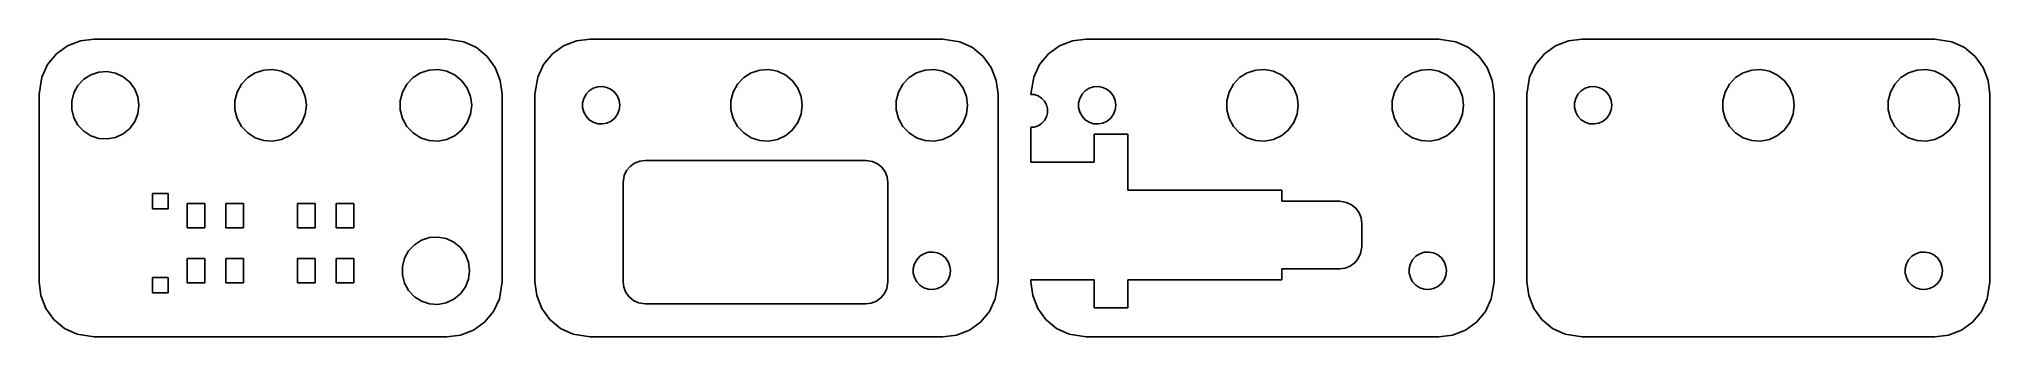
# Model space of a CAD drawing. Header units: metres. Extents: x -20 to 157, y -14 to 14.
import ezdxf

# ---------------------------------------------------------------- set-up
doc = ezdxf.new("R2010")
doc.units = ezdxf.units.M

msp = doc.modelspace()

# ---------------------------------------------------------------- linework, layer by layer
for p, q in [((-17.4138, 12.8865), (-18.4277, 12.1498)), ((-16.2484, 13.3479), (-17.4138, 12.8865)), ((-15.005, 13.505), (-16.2484, 13.3479)), ((17.005, 13.505), (-15.005, 13.505)), ((18.5501, 13.2603), (17.005, 13.505)), ((19.6841, 12.7266), (18.5501, 13.2603)), ((20.6498, 11.9277), (19.6841, 12.7266)), ((27.5862, 12.8865), (26.5723, 12.1498)), ((28.7516, 13.3479), (27.5862, 12.8865)), ((29.995, 13.505), (28.7516, 13.3479)), ((62.005, 13.505), (29.995, 13.505)), ((63.5501, 13.2603), (62.005, 13.505)), ((64.6841, 12.7266), (63.5501, 13.2603)), ((65.6498, 11.9277), (64.6841, 12.7266)), ((72.5862, 12.8865), (71.5723, 12.1498)), ((73.7516, 13.3479), (72.5862, 12.8865)), ((74.995, 13.505), (73.7516, 13.3479)), ((107.005, 13.505), (74.995, 13.505)), ((108.55, 13.2603), (107.005, 13.505)), ((109.684, 12.7266), (108.55, 13.2603)), ((110.65, 11.9277), (109.684, 12.7266)), ((117.586, 12.8865), (116.572, 12.1498)), ((118.752, 13.3479), (117.586, 12.8865)), ((119.995, 13.505), (118.752, 13.3479)), ((152.005, 13.505), (119.995, 13.505)), ((153.55, 13.2603), (152.005, 13.505)), ((154.684, 12.7266), (153.55, 13.2603)), ((155.65, 11.9277), (154.684, 12.7266)), ((-19.2266, 11.1841), (-19.7603, 10.0501)), ((-18.4277, 12.1498), (-19.2266, 11.1841)), ((-0.38377, 10.4407), (0.39101, 10.6924)), ((0.39101, 10.6924), (1.20406, 10.7436)), ((1.20406, 10.7436), (2.0043, 10.5909)), ((14.6162, 10.4407), (15.391, 10.6924)), ((15.391, 10.6924), (16.2041, 10.7436)), ((16.2041, 10.7436), (17.0043, 10.5909)), ((21.3865, 10.9138), (20.6498, 11.9277)), ((21.8479, 9.74844), (21.3865, 10.9138)), ((25.7734, 11.1841), (25.2397, 10.0501)), ((26.5723, 12.1498), (25.7734, 11.1841)), ((44.6162, 10.4407), (45.391, 10.6924)), ((45.391, 10.6924), (46.2041, 10.7436)), ((46.2041, 10.7436), (47.0043, 10.5909)), ((59.6162, 10.4407), (60.391, 10.6924)), ((60.391, 10.6924), (61.2041, 10.7436)), ((61.2041, 10.7436), (62.0043, 10.5909)), ((66.3865, 10.9138), (65.6498, 11.9277)), ((66.8479, 9.74844), (66.3865, 10.9138)), ((70.7734, 11.1841), (70.2397, 10.0501)), ((71.5723, 12.1498), (70.7734, 11.1841)), ((89.6162, 10.4407), (90.391, 10.6924)), ((90.391, 10.6924), (91.2041, 10.7436)), ((91.2041, 10.7436), (92.0043, 10.5909)), ((104.616, 10.4407), (105.391, 10.6924)), ((105.391, 10.6924), (106.204, 10.7436)), ((106.204, 10.7436), (107.004, 10.5909)), ((111.387, 10.9138), (110.65, 11.9277)), ((111.848, 9.74844), (111.387, 10.9138)), ((115.773, 11.1841), (115.24, 10.0501)), ((116.572, 12.1498), (115.773, 11.1841)), ((134.616, 10.4407), (135.391, 10.6924)), ((135.391, 10.6924), (136.204, 10.7436)), ((136.204, 10.7436), (137.004, 10.5909)), ((149.616, 10.4407), (150.391, 10.6924)), ((150.391, 10.6924), (151.204, 10.7436)), ((151.204, 10.7436), (152.004, 10.5909)), ((156.387, 10.9138), (155.65, 11.9277)), ((156.848, 9.74844), (156.387, 10.9138)), ((-19.7603, 10.0501), (-20.005, 8.50499)), ((-16.844, 8.62602), (-16.4746, 9.29793)), ((-16.4746, 9.29793), (-15.9498, 9.85686)), ((-15.9498, 9.85686), (-15.3024, 10.2677)), ((-15.3024, 10.2677), (-14.5732, 10.5046)), ((-14.5732, 10.5046), (-13.8079, 10.5528)), ((-13.8079, 10.5528), (-13.0548, 10.4091)), ((-13.0548, 10.4091), (-12.361, 10.0826)), ((-12.361, 10.0826), (-11.7702, 9.5939)), ((-11.7702, 9.5939), (-11.3195, 8.97359)), ((-11.3195, 8.97359), (-11.0373, 8.2607)), ((-2.02176, 8.6964), (-1.6293, 9.41029)), ((-1.6293, 9.41029), (-1.07162, 10.0042)), ((-1.07162, 10.0042), (-0.38377, 10.4407)), ((2.0043, 10.5909), (2.74142, 10.2441)), ((2.74142, 10.2441), (3.36914, 9.72478)), ((3.36914, 9.72478), (3.84799, 9.06569)), ((3.84799, 9.06569), (4.14789, 8.30823)), ((12.9782, 8.6964), (13.3707, 9.41029)), ((13.3707, 9.41029), (13.9284, 10.0042)), ((13.9284, 10.0042), (14.6162, 10.4407)), ((17.0043, 10.5909), (17.7414, 10.2441)), ((17.7414, 10.2441), (18.3691, 9.72478)), ((18.3691, 9.72478), (18.848, 9.06569)), ((18.848, 9.06569), (19.1479, 8.30823)), ((22.005, 8.50499), (21.8479, 9.74844)), ((25.2397, 10.0501), (24.995, 8.50499)), ((29.9164, 8.80986), (30.2762, 9.03819)), ((30.2762, 9.03819), (30.6814, 9.16988)), ((30.6814, 9.16988), (31.1067, 9.19664)), ((31.1067, 9.19664), (31.5253, 9.11679)), ((31.5253, 9.11679), (31.9109, 8.93535)), ((31.9109, 8.93535), (32.2392, 8.66373)), ((42.9782, 8.6964), (43.3707, 9.41029)), ((43.3707, 9.41029), (43.9284, 10.0042)), ((43.9284, 10.0042), (44.6162, 10.4407)), ((47.0043, 10.5909), (47.7414, 10.2441)), ((47.7414, 10.2441), (48.3691, 9.72478)), ((48.3691, 9.72478), (48.848, 9.06569)), ((48.848, 9.06569), (49.1479, 8.30823)), ((57.9782, 8.6964), (58.3707, 9.41029)), ((58.3707, 9.41029), (58.9284, 10.0042)), ((58.9284, 10.0042), (59.6162, 10.4407)), ((62.0043, 10.5909), (62.7414, 10.2441)), ((62.7414, 10.2441), (63.3691, 9.72478)), ((63.3691, 9.72478), (63.848, 9.06569)), ((63.848, 9.06569), (64.1479, 8.30823)), ((67.005, 8.50499), (66.8479, 9.74844)), ((70.2397, 10.0501), (69.995, 8.50499)), ((74.9164, 8.80986), (75.2762, 9.03819)), ((75.2762, 9.03819), (75.6814, 9.16988)), ((75.6814, 9.16988), (76.1067, 9.19664)), ((76.1067, 9.19664), (76.5253, 9.11679)), ((76.5253, 9.11679), (76.9109, 8.93535)), ((76.9109, 8.93535), (77.2392, 8.66373)), ((87.9782, 8.6964), (88.3707, 9.41029)), ((88.3707, 9.41029), (88.9284, 10.0042)), ((88.9284, 10.0042), (89.6162, 10.4407)), ((92.0043, 10.5909), (92.7414, 10.2441)), ((92.7414, 10.2441), (93.3691, 9.72478)), ((93.3691, 9.72478), (93.848, 9.06569)), ((93.848, 9.06569), (94.1479, 8.30823)), ((102.978, 8.6964), (103.371, 9.41029)), ((103.371, 9.41029), (103.928, 10.0042)), ((103.928, 10.0042), (104.616, 10.4407)), ((107.004, 10.5909), (107.741, 10.2441)), ((107.741, 10.2441), (108.369, 9.72478)), ((108.369, 9.72478), (108.848, 9.06569)), ((108.848, 9.06569), (109.148, 8.30823)), ((112.005, 8.50499), (111.848, 9.74844)), ((115.24, 10.0501), (114.995, 8.50499)), ((119.916, 8.80986), (120.276, 9.03819)), ((120.276, 9.03819), (120.681, 9.16988)), ((120.681, 9.16988), (121.107, 9.19664)), ((121.107, 9.19664), (121.525, 9.11679)), ((121.525, 9.11679), (121.911, 8.93535)), ((121.911, 8.93535), (122.239, 8.66373)), ((132.978, 8.6964), (133.371, 9.41029)), ((133.371, 9.41029), (133.928, 10.0042)), ((133.928, 10.0042), (134.616, 10.4407)), ((137.004, 10.5909), (137.741, 10.2441)), ((137.741, 10.2441), (138.369, 9.72478)), ((138.369, 9.72478), (138.848, 9.06569)), ((138.848, 9.06569), (139.148, 8.30823)), ((147.978, 8.6964), (148.371, 9.41029)), ((148.371, 9.41029), (148.928, 10.0042)), ((148.928, 10.0042), (149.616, 10.4407)), ((152.004, 10.5909), (152.741, 10.2441)), ((152.741, 10.2441), (153.369, 9.72478)), ((153.369, 9.72478), (153.848, 9.06569)), ((153.848, 9.06569), (154.148, 8.30823)), ((157.005, 8.50499), (156.848, 9.74844)), ((-20.005, 8.50499), (-20.005, -8.50499)), ((-17.0347, 7.88336), (-16.844, 8.62602)), ((-17.0347, 7.11662), (-17.0347, 7.88336)), ((-16.844, 6.37396), (-17.0347, 7.11662)), ((-11.0373, 8.2607), (-10.9412, 7.5)), ((-10.9412, 7.5), (-11.0373, 6.73929)), ((-2.22437, 7.90732), (-2.02176, 8.6964)), ((-2.22437, 7.09267), (-2.22437, 7.90732)), ((-2.02176, 6.30359), (-2.22437, 7.09267)), ((4.14789, 8.30823), (4.25, 7.5)), ((4.25, 7.5), (4.14789, 6.69176)), ((12.7756, 7.90732), (12.9782, 8.6964)), ((12.7756, 7.09267), (12.7756, 7.90732)), ((12.9782, 6.30359), (12.7756, 7.09267)), ((19.1479, 8.30823), (19.25, 7.5)), ((19.25, 7.5), (19.1479, 6.69176)), ((22.005, -8.50499), (22.005, 8.50499)), ((24.995, 8.50499), (24.995, -8.50499)), ((29.3134, 7.71306), (29.4194, 8.12581)), ((29.3134, 7.28693), (29.3134, 7.71306)), ((29.4194, 6.87418), (29.3134, 7.28693)), ((29.4194, 8.12581), (29.6247, 8.49922)), ((29.6247, 8.49922), (29.9164, 8.80986)), ((32.2392, 8.66373), (32.4897, 8.31897)), ((32.4897, 8.31897), (32.6466, 7.92276)), ((32.6466, 7.92276), (32.7, 7.5)), ((32.7, 7.5), (32.6466, 7.07722)), ((42.7756, 7.90732), (42.9782, 8.6964)), ((42.7756, 7.09267), (42.7756, 7.90732)), ((42.9782, 6.30359), (42.7756, 7.09267)), ((49.1479, 8.30823), (49.25, 7.5)), ((49.25, 7.5), (49.1479, 6.69176)), ((57.7756, 7.90732), (57.9782, 8.6964)), ((57.7756, 7.09267), (57.7756, 7.90732)), ((57.9782, 6.30359), (57.7756, 7.09267)), ((64.1479, 8.30823), (64.25, 7.5)), ((64.25, 7.5), (64.1479, 6.69176)), ((67.005, -8.50499), (67.005, 8.50499)), ((69.995, 8.50499), (69.995, 8.49142)), ((69.995, 8.49142), (70.2811, 8.47342)), ((70.2811, 8.47342), (70.6387, 8.35724)), ((70.6387, 8.35724), (70.9561, 8.15576)), ((70.9561, 8.15576), (71.2135, 7.88167)), ((71.2135, 7.88167), (71.3947, 7.55219)), ((71.3947, 7.55219), (71.4882, 7.18799)), ((71.4882, 7.18799), (71.4882, 6.812)), ((74.3134, 7.71306), (74.4194, 8.12581)), ((74.3134, 7.28693), (74.3134, 7.71306)), ((74.4194, 6.87418), (74.3134, 7.28693)), ((74.4194, 8.12581), (74.6247, 8.49922)), ((74.6247, 8.49922), (74.9164, 8.80986)), ((77.2392, 8.66373), (77.4897, 8.31897)), ((77.4897, 8.31897), (77.6466, 7.92276)), ((77.6466, 7.92276), (77.7, 7.5)), ((77.7, 7.5), (77.6466, 7.07722)), ((87.7756, 7.90732), (87.9782, 8.6964)), ((87.7756, 7.09267), (87.7756, 7.90732)), ((87.9782, 6.30359), (87.7756, 7.09267)), ((94.1479, 8.30823), (94.25, 7.5)), ((94.25, 7.5), (94.1479, 6.69176)), ((102.776, 7.90732), (102.978, 8.6964)), ((102.776, 7.09267), (102.776, 7.90732)), ((102.978, 6.30359), (102.776, 7.09267)), ((109.148, 8.30823), (109.25, 7.5)), ((109.25, 7.5), (109.148, 6.69176)), ((112.005, -8.50499), (112.005, 8.50499)), ((114.995, 8.50499), (114.995, -8.50499)), ((119.313, 7.71306), (119.419, 8.12581)), ((119.313, 7.28693), (119.313, 7.71306)), ((119.419, 6.87418), (119.313, 7.28693)), ((119.419, 8.12581), (119.625, 8.49922)), ((119.625, 8.49922), (119.916, 8.80986)), ((122.239, 8.66373), (122.49, 8.31897)), ((122.49, 8.31897), (122.647, 7.92276)), ((122.647, 7.92276), (122.7, 7.5)), ((122.7, 7.5), (122.647, 7.07722)), ((132.776, 7.90732), (132.978, 8.6964)), ((132.776, 7.09267), (132.776, 7.90732)), ((132.978, 6.30359), (132.776, 7.09267)), ((139.148, 8.30823), (139.25, 7.5)), ((139.25, 7.5), (139.148, 6.69176)), ((147.776, 7.90732), (147.978, 8.6964)), ((147.776, 7.09267), (147.776, 7.90732)), ((147.978, 6.30359), (147.776, 7.09267)), ((154.148, 8.30823), (154.25, 7.5)), ((154.25, 7.5), (154.148, 6.69176)), ((157.005, -8.50499), (157.005, 8.50499)), ((-16.4746, 5.70206), (-16.844, 6.37396)), ((-15.9498, 5.14313), (-16.4746, 5.70206)), ((-11.7702, 5.40608), (-12.361, 4.91734)), ((-11.3195, 6.0264), (-11.7702, 5.40608)), ((-11.0373, 6.73929), (-11.3195, 6.0264)), ((-1.6293, 5.58969), (-2.02176, 6.30359)), ((-1.07162, 4.99582), (-1.6293, 5.58969)), ((3.84799, 5.9343), (3.36914, 5.27521)), ((4.14789, 6.69176), (3.84799, 5.9343)), ((13.3707, 5.58969), (12.9782, 6.30359)), ((13.9284, 4.99582), (13.3707, 5.58969)), ((18.848, 5.9343), (18.3691, 5.27521)), ((19.1479, 6.69176), (18.848, 5.9343)), ((29.6247, 6.50076), (29.4194, 6.87418)), ((29.9164, 6.19012), (29.6247, 6.50076)), ((30.2762, 5.96179), (29.9164, 6.19012)), ((30.6814, 5.83011), (30.2762, 5.96179)), ((31.1067, 5.80334), (30.6814, 5.83011)), ((31.5253, 5.88319), (31.1067, 5.80334)), ((31.9109, 6.06464), (31.5253, 5.88319)), ((32.2392, 6.33626), (31.9109, 6.06464)), ((32.4897, 6.68102), (32.2392, 6.33626)), ((32.6466, 7.07722), (32.4897, 6.68102)), ((43.3707, 5.58969), (42.9782, 6.30359)), ((43.9284, 4.99582), (43.3707, 5.58969)), ((48.848, 5.9343), (48.3691, 5.27521)), ((49.1479, 6.69176), (48.848, 5.9343)), ((58.3707, 5.58969), (57.9782, 6.30359)), ((58.9284, 4.99582), (58.3707, 5.58969)), ((63.848, 5.9343), (63.3691, 5.27521)), ((64.1479, 6.69176), (63.848, 5.9343)), ((70.2811, 5.52657), (69.995, 5.50856)), ((69.995, 5.50856), (69.995, 2.32999)), ((70.6387, 5.64275), (70.2811, 5.52657)), ((70.9561, 5.84422), (70.6387, 5.64275)), ((71.2135, 6.11832), (70.9561, 5.84422)), ((71.3947, 6.4478), (71.2135, 6.11832)), ((71.4882, 6.812), (71.3947, 6.4478)), ((74.6247, 6.50076), (74.4194, 6.87418)), ((74.9164, 6.19012), (74.6247, 6.50076)), ((75.2762, 5.96179), (74.9164, 6.19012)), ((75.6814, 5.83011), (75.2762, 5.96179)), ((76.1067, 5.80334), (75.6814, 5.83011)), ((76.5253, 5.88319), (76.1067, 5.80334)), ((76.9109, 6.06464), (76.5253, 5.88319)), ((77.2392, 6.33626), (76.9109, 6.06464)), ((77.4897, 6.68102), (77.2392, 6.33626)), ((77.6466, 7.07722), (77.4897, 6.68102)), ((88.3707, 5.58969), (87.9782, 6.30359)), ((88.9284, 4.99582), (88.3707, 5.58969)), ((93.848, 5.9343), (93.3691, 5.27521)), ((94.1479, 6.69176), (93.848, 5.9343)), ((103.371, 5.58969), (102.978, 6.30359)), ((103.928, 4.99582), (103.371, 5.58969)), ((108.848, 5.9343), (108.369, 5.27521)), ((109.148, 6.69176), (108.848, 5.9343)), ((119.625, 6.50076), (119.419, 6.87418)), ((119.916, 6.19012), (119.625, 6.50076)), ((120.276, 5.96179), (119.916, 6.19012)), ((120.681, 5.83011), (120.276, 5.96179)), ((121.107, 5.80334), (120.681, 5.83011)), ((121.525, 5.88319), (121.107, 5.80334)), ((121.911, 6.06464), (121.525, 5.88319)), ((122.239, 6.33626), (121.911, 6.06464)), ((122.49, 6.68102), (122.239, 6.33626)), ((122.647, 7.07722), (122.49, 6.68102)), ((133.371, 5.58969), (132.978, 6.30359)), ((133.928, 4.99582), (133.371, 5.58969)), ((138.848, 5.9343), (138.369, 5.27521)), ((139.148, 6.69176), (138.848, 5.9343)), ((148.371, 5.58969), (147.978, 6.30359)), ((148.928, 4.99582), (148.371, 5.58969)), ((153.848, 5.9343), (153.369, 5.27521)), ((154.148, 6.69176), (153.848, 5.9343)), ((-15.3024, 4.73228), (-15.9498, 5.14313)), ((-14.5732, 4.49535), (-15.3024, 4.73228)), ((-13.8079, 4.4472), (-14.5732, 4.49535)), ((-13.0548, 4.59088), (-13.8079, 4.4472)), ((-12.361, 4.91734), (-13.0548, 4.59088)), ((-0.38377, 4.55931), (-1.07162, 4.99582)), ((0.39101, 4.30756), (-0.38377, 4.55931)), ((1.20406, 4.25641), (0.39101, 4.30756)), ((2.0043, 4.40906), (1.20406, 4.25641)), ((2.74142, 4.75592), (2.0043, 4.40906)), ((3.36914, 5.27521), (2.74142, 4.75592)), ((14.6162, 4.55931), (13.9284, 4.99582)), ((15.391, 4.30756), (14.6162, 4.55931)), ((16.2041, 4.25641), (15.391, 4.30756)), ((17.0043, 4.40906), (16.2041, 4.25641)), ((17.7414, 4.75592), (17.0043, 4.40906)), ((18.3691, 5.27521), (17.7414, 4.75592)), ((44.6162, 4.55931), (43.9284, 4.99582)), ((45.391, 4.30756), (44.6162, 4.55931)), ((46.2041, 4.25641), (45.391, 4.30756)), ((47.0043, 4.40906), (46.2041, 4.25641)), ((47.7414, 4.75592), (47.0043, 4.40906)), ((48.3691, 5.27521), (47.7414, 4.75592)), ((59.6162, 4.55931), (58.9284, 4.99582)), ((60.391, 4.30756), (59.6162, 4.55931)), ((61.2041, 4.25641), (60.391, 4.30756)), ((62.0043, 4.40906), (61.2041, 4.25641)), ((62.7414, 4.75592), (62.0043, 4.40906)), ((63.3691, 5.27521), (62.7414, 4.75592)), ((75.73, 2.32999), (75.73, 4.87)), ((75.73, 4.87), (78.77, 4.87)), ((78.77, 4.87), (78.77, -0.20999)), ((89.6162, 4.55931), (88.9284, 4.99582)), ((90.391, 4.30756), (89.6162, 4.55931)), ((91.2041, 4.25641), (90.391, 4.30756)), ((92.0043, 4.40906), (91.2041, 4.25641)), ((92.7414, 4.75592), (92.0043, 4.40906)), ((93.3691, 5.27521), (92.7414, 4.75592)), ((104.616, 4.55931), (103.928, 4.99582)), ((105.391, 4.30756), (104.616, 4.55931)), ((106.204, 4.25641), (105.391, 4.30756)), ((107.004, 4.40906), (106.204, 4.25641)), ((107.741, 4.75592), (107.004, 4.40906)), ((108.369, 5.27521), (107.741, 4.75592)), ((134.616, 4.55931), (133.928, 4.99582)), ((135.391, 4.30756), (134.616, 4.55931)), ((136.204, 4.25641), (135.391, 4.30756)), ((137.004, 4.40906), (136.204, 4.25641)), ((137.741, 4.75592), (137.004, 4.40906)), ((138.369, 5.27521), (137.741, 4.75592)), ((149.616, 4.55931), (148.928, 4.99582)), ((150.391, 4.30756), (149.616, 4.55931)), ((151.204, 4.25641), (150.391, 4.30756)), ((152.004, 4.40906), (151.204, 4.25641)), ((152.741, 4.75592), (152.004, 4.40906)), ((153.369, 5.27521), (152.741, 4.75592)), ((33.3064, 1.57664), (33.6259, 1.96292)), ((33.6259, 1.96292), (34.0315, 2.2576)), ((34.0315, 2.2576), (34.4976, 2.44215)), ((34.4976, 2.44215), (34.995, 2.50499)), ((34.995, 2.50499), (55.005, 2.50499)), ((55.005, 2.50499), (55.623, 2.4071)), ((55.623, 2.4071), (56.0766, 2.19365)), ((56.0766, 2.19365), (56.4629, 1.87408)), ((56.4629, 1.87408), (56.7576, 1.46849)), ((69.995, 2.32999), (75.73, 2.32999)), ((32.995, 0.50499), (33.0929, 1.12302)), ((32.995, -8.50499), (32.995, 0.50499)), ((33.0929, 1.12302), (33.3064, 1.57664)), ((56.7576, 1.46849), (56.9422, 1.00237)), ((56.9422, 1.00237), (57.005, 0.50499)), ((57.005, 0.50499), (57.005, -8.50499)), ((-9.7, -1.89), (-9.7, -0.48999)), ((-9.7, -0.48999), (-8.29999, -0.48999)), ((-8.29999, -0.48999), (-8.29999, -1.89)), ((-6.54999, -3.59999), (-6.54999, -1.39999)), ((-6.54999, -1.39999), (-4.95, -1.39999)), ((-4.95, -1.39999), (-4.95, -3.59999)), ((-3.04999, -3.59999), (-3.04999, -1.39999)), ((-3.04999, -1.39999), (-1.45, -1.39999)), ((-1.45, -1.39999), (-1.45, -3.59999)), ((3.45, -3.59999), (3.45, -1.39999)), ((3.45, -1.39999), (5.04999, -1.39999)), ((5.04999, -1.39999), (5.04999, -3.59999)), ((6.95, -3.59999), (6.95, -1.39999)), ((6.95, -1.39999), (8.54999, -1.39999)), ((8.54999, -1.39999), (8.54999, -3.59999)), ((78.77, -0.20999), (92.77, -0.20999)), ((92.77, -0.20999), (92.77, -1.205)), ((92.77, -1.205), (98.005, -1.205)), ((98.005, -1.205), (98.623, -1.30289)), ((98.623, -1.30289), (99.0766, -1.51634)), ((99.0766, -1.51634), (99.4629, -1.83591)), ((-8.29999, -1.89), (-9.7, -1.89)), ((99.4629, -1.83591), (99.7576, -2.2415)), ((99.7576, -2.2415), (99.9422, -2.70763)), ((99.9422, -2.70763), (100.005, -3.205)), ((100.005, -3.205), (100.005, -5.33498)), ((-4.95, -3.59999), (-6.54999, -3.59999)), ((-1.45, -3.59999), (-3.04999, -3.59999)), ((5.04999, -3.59999), (3.45, -3.59999)), ((8.54999, -3.59999), (6.95, -3.59999)), ((13.5253, -5.70206), (14.0502, -5.14313)), ((14.0502, -5.14313), (14.6976, -4.73228)), ((14.6976, -4.73228), (15.4268, -4.49535)), ((15.4268, -4.49535), (16.1921, -4.4472)), ((16.1921, -4.4472), (16.9452, -4.59088)), ((16.9452, -4.59088), (17.639, -4.91734)), ((17.639, -4.91734), (18.2298, -5.40608)), ((-6.54999, -8.59999), (-6.54999, -6.39999)), ((-6.54999, -6.39999), (-4.95, -6.39999)), ((-4.95, -6.39999), (-4.95, -8.59999)), ((-3.04999, -8.59999), (-3.04999, -6.39999)), ((-3.04999, -6.39999), (-1.45, -6.39999)), ((-1.45, -6.39999), (-1.45, -8.59999)), ((3.45, -8.59999), (3.45, -6.39999)), ((3.45, -6.39999), (5.04999, -6.39999)), ((5.04999, -6.39999), (5.04999, -8.59999)), ((6.95, -8.59999), (6.95, -6.39999)), ((6.95, -6.39999), (8.54999, -6.39999)), ((8.54999, -6.39999), (8.54999, -8.59999)), ((12.9653, -7.11662), (13.156, -6.37396)), ((13.156, -6.37396), (13.5253, -5.70206)), ((18.2298, -5.40608), (18.6805, -6.0264)), ((18.6805, -6.0264), (18.9627, -6.73929)), ((18.9627, -6.73929), (19.0588, -7.5)), ((59.3134, -7.28693), (59.4194, -6.87418)), ((59.4194, -6.87418), (59.6247, -6.50076)), ((59.6247, -6.50076), (59.9164, -6.19012)), ((59.9164, -6.19012), (60.2762, -5.96179)), ((60.2762, -5.96179), (60.6814, -5.83011)), ((60.6814, -5.83011), (61.1067, -5.80334)), ((61.1067, -5.80334), (61.5253, -5.88319)), ((61.5253, -5.88319), (61.9109, -6.06464)), ((61.9109, -6.06464), (62.2392, -6.33626)), ((62.2392, -6.33626), (62.4897, -6.68102)), ((62.4897, -6.68102), (62.6466, -7.07722)), ((62.6466, -7.07722), (62.7, -7.5)), ((99.3741, -6.79291), (98.9685, -7.08759)), ((99.6936, -6.40663), (99.3741, -6.79291)), ((99.9071, -5.953), (99.6936, -6.40663)), ((100.005, -5.33498), (99.9071, -5.953)), ((104.313, -7.28693), (104.419, -6.87418)), ((104.419, -6.87418), (104.625, -6.50076)), ((104.625, -6.50076), (104.916, -6.19012)), ((104.916, -6.19012), (105.276, -5.96179)), ((105.276, -5.96179), (105.681, -5.83011)), ((105.681, -5.83011), (106.107, -5.80334)), ((106.107, -5.80334), (106.525, -5.88319)), ((106.525, -5.88319), (106.911, -6.06464)), ((106.911, -6.06464), (107.239, -6.33626)), ((107.239, -6.33626), (107.49, -6.68102)), ((107.49, -6.68102), (107.647, -7.07722)), ((107.647, -7.07722), (107.7, -7.5)), ((149.313, -7.28693), (149.419, -6.87418)), ((149.419, -6.87418), (149.625, -6.50076)), ((149.625, -6.50076), (149.916, -6.19012)), ((149.916, -6.19012), (150.276, -5.96179)), ((150.276, -5.96179), (150.681, -5.83011)), ((150.681, -5.83011), (151.107, -5.80334)), ((151.107, -5.80334), (151.525, -5.88319)), ((151.525, -5.88319), (151.911, -6.06464)), ((151.911, -6.06464), (152.239, -6.33626)), ((152.239, -6.33626), (152.49, -6.68102)), ((152.49, -6.68102), (152.647, -7.07722)), ((152.647, -7.07722), (152.7, -7.5)), ((-20.005, -8.50499), (-19.8479, -9.74844)), ((-9.7, -9.50999), (-9.7, -8.10999)), ((-9.7, -8.10999), (-8.29999, -8.10999)), ((-8.29999, -8.10999), (-8.29999, -9.50999)), ((-4.95, -8.59999), (-6.54999, -8.59999)), ((-1.45, -8.59999), (-3.04999, -8.59999)), ((5.04999, -8.59999), (3.45, -8.59999)), ((8.54999, -8.59999), (6.95, -8.59999)), ((12.9653, -7.88336), (12.9653, -7.11662)), ((13.156, -8.62602), (12.9653, -7.88336)), ((13.5253, -9.29793), (13.156, -8.62602)), ((18.9627, -8.2607), (18.6805, -8.97359)), ((19.0588, -7.5), (18.9627, -8.2607)), ((21.7603, -10.0501), (22.005, -8.50499)), ((24.995, -8.50499), (25.1521, -9.74844)), ((33.0578, -9.00237), (32.995, -8.50499)), ((57.005, -8.50499), (56.9071, -9.12302)), ((59.3134, -7.71306), (59.3134, -7.28693)), ((59.4194, -8.12581), (59.3134, -7.71306)), ((59.6247, -8.49922), (59.4194, -8.12581)), ((59.9164, -8.80986), (59.6247, -8.49922)), ((60.2762, -9.03819), (59.9164, -8.80986)), ((62.2392, -8.66373), (61.9109, -8.93535)), ((62.4897, -8.31897), (62.2392, -8.66373)), ((62.6466, -7.92276), (62.4897, -8.31897)), ((62.7, -7.5), (62.6466, -7.92276)), ((66.7603, -10.0501), (67.005, -8.50499)), ((75.73, -8.32999), (69.995, -8.32999)), ((69.995, -8.32999), (69.995, -8.50499)), ((69.995, -8.50499), (70.1521, -9.74844)), ((75.73, -10.87), (75.73, -8.32999)), ((92.77, -8.32999), (78.77, -8.32999)), ((78.77, -8.32999), (78.77, -10.87)), ((98.005, -7.33498), (92.77, -7.33498)), ((92.77, -7.33498), (92.77, -8.32999)), ((98.5024, -7.27214), (98.005, -7.33498)), ((98.9685, -7.08759), (98.5024, -7.27214)), ((104.313, -7.71306), (104.313, -7.28693)), ((104.419, -8.12581), (104.313, -7.71306)), ((104.625, -8.49922), (104.419, -8.12581)), ((104.916, -8.80986), (104.625, -8.49922)), ((105.276, -9.03819), (104.916, -8.80986)), ((107.239, -8.66373), (106.911, -8.93535)), ((107.49, -8.31897), (107.239, -8.66373)), ((107.647, -7.92276), (107.49, -8.31897)), ((107.7, -7.5), (107.647, -7.92276)), ((111.76, -10.0501), (112.005, -8.50499)), ((114.995, -8.50499), (115.152, -9.74844)), ((149.313, -7.71306), (149.313, -7.28693)), ((149.419, -8.12581), (149.313, -7.71306)), ((149.625, -8.49922), (149.419, -8.12581)), ((149.916, -8.80986), (149.625, -8.49922)), ((150.276, -9.03819), (149.916, -8.80986)), ((152.239, -8.66373), (151.911, -8.93535)), ((152.49, -8.31897), (152.239, -8.66373)), ((152.647, -7.92276), (152.49, -8.31897)), ((152.7, -7.5), (152.647, -7.92276)), ((156.76, -10.0501), (157.005, -8.50499)), ((-19.8479, -9.74844), (-19.3865, -10.9138)), ((-8.29999, -9.50999), (-9.7, -9.50999)), ((14.0502, -9.85686), (13.5253, -9.29793)), ((14.6976, -10.2677), (14.0502, -9.85686)), ((15.4268, -10.5046), (14.6976, -10.2677)), ((16.1921, -10.5528), (15.4268, -10.5046)), ((16.9452, -10.4091), (16.1921, -10.5528)), ((17.639, -10.0826), (16.9452, -10.4091)), ((18.2298, -9.5939), (17.639, -10.0826)), ((18.6805, -8.97359), (18.2298, -9.5939)), ((21.2266, -11.1841), (21.7603, -10.0501)), ((25.1521, -9.74844), (25.6135, -10.9138)), ((33.2424, -9.46849), (33.0578, -9.00237)), ((33.5371, -9.87408), (33.2424, -9.46849)), ((33.9234, -10.1936), (33.5371, -9.87408)), ((34.377, -10.4071), (33.9234, -10.1936)), ((34.995, -10.505), (34.377, -10.4071)), ((55.005, -10.505), (34.995, -10.505)), ((55.5024, -10.4422), (55.005, -10.505)), ((55.9685, -10.2576), (55.5024, -10.4422)), ((56.3741, -9.96292), (55.9685, -10.2576)), ((56.6936, -9.57664), (56.3741, -9.96292)), ((56.9071, -9.12302), (56.6936, -9.57664)), ((60.6814, -9.16988), (60.2762, -9.03819)), ((61.1067, -9.19664), (60.6814, -9.16988)), ((61.5253, -9.11679), (61.1067, -9.19664)), ((61.9109, -8.93535), (61.5253, -9.11679)), ((66.2266, -11.1841), (66.7603, -10.0501)), ((70.1521, -9.74844), (70.6135, -10.9138)), ((105.681, -9.16988), (105.276, -9.03819)), ((106.107, -9.19664), (105.681, -9.16988)), ((106.525, -9.11679), (106.107, -9.19664)), ((106.911, -8.93535), (106.525, -9.11679)), ((111.227, -11.1841), (111.76, -10.0501)), ((115.152, -9.74844), (115.613, -10.9138)), ((150.681, -9.16988), (150.276, -9.03819)), ((151.107, -9.19664), (150.681, -9.16988)), ((151.525, -9.11679), (151.107, -9.19664)), ((151.911, -8.93535), (151.525, -9.11679)), ((156.227, -11.1841), (156.76, -10.0501)), ((-19.3865, -10.9138), (-18.6498, -11.9277)), ((-18.6498, -11.9277), (-17.6841, -12.7266)), ((19.4138, -12.8865), (20.4277, -12.1498)), ((20.4277, -12.1498), (21.2266, -11.1841)), ((25.6135, -10.9138), (26.3502, -11.9277)), ((26.3502, -11.9277), (27.3159, -12.7266)), ((64.4138, -12.8865), (65.4277, -12.1498)), ((65.4277, -12.1498), (66.2266, -11.1841)), ((70.6135, -10.9138), (71.3502, -11.9277)), ((71.3502, -11.9277), (72.3159, -12.7266)), ((78.77, -10.87), (75.73, -10.87)), ((109.414, -12.8865), (110.428, -12.1498)), ((110.428, -12.1498), (111.227, -11.1841)), ((115.613, -10.9138), (116.35, -11.9277)), ((116.35, -11.9277), (117.316, -12.7266)), ((154.414, -12.8865), (155.428, -12.1498)), ((155.428, -12.1498), (156.227, -11.1841)), ((-17.6841, -12.7266), (-16.5501, -13.2603)), ((-16.5501, -13.2603), (-15.005, -13.505)), ((-15.005, -13.505), (17.005, -13.505)), ((17.005, -13.505), (18.2484, -13.3479)), ((18.2484, -13.3479), (19.4138, -12.8865)), ((27.3159, -12.7266), (28.4499, -13.2603)), ((28.4499, -13.2603), (29.995, -13.505)), ((29.995, -13.505), (62.005, -13.505)), ((62.005, -13.505), (63.2484, -13.3479)), ((63.2484, -13.3479), (64.4138, -12.8865)), ((72.3159, -12.7266), (73.4499, -13.2603)), ((73.4499, -13.2603), (74.995, -13.505)), ((74.995, -13.505), (107.005, -13.505)), ((107.005, -13.505), (108.248, -13.3479)), ((108.248, -13.3479), (109.414, -12.8865)), ((117.316, -12.7266), (118.45, -13.2603)), ((118.45, -13.2603), (119.995, -13.505)), ((119.995, -13.505), (152.005, -13.505)), ((152.005, -13.505), (153.248, -13.3479)), ((153.248, -13.3479), (154.414, -12.8865))]:
    msp.add_line(p, q)

doc.saveas('drawing.dxf')
